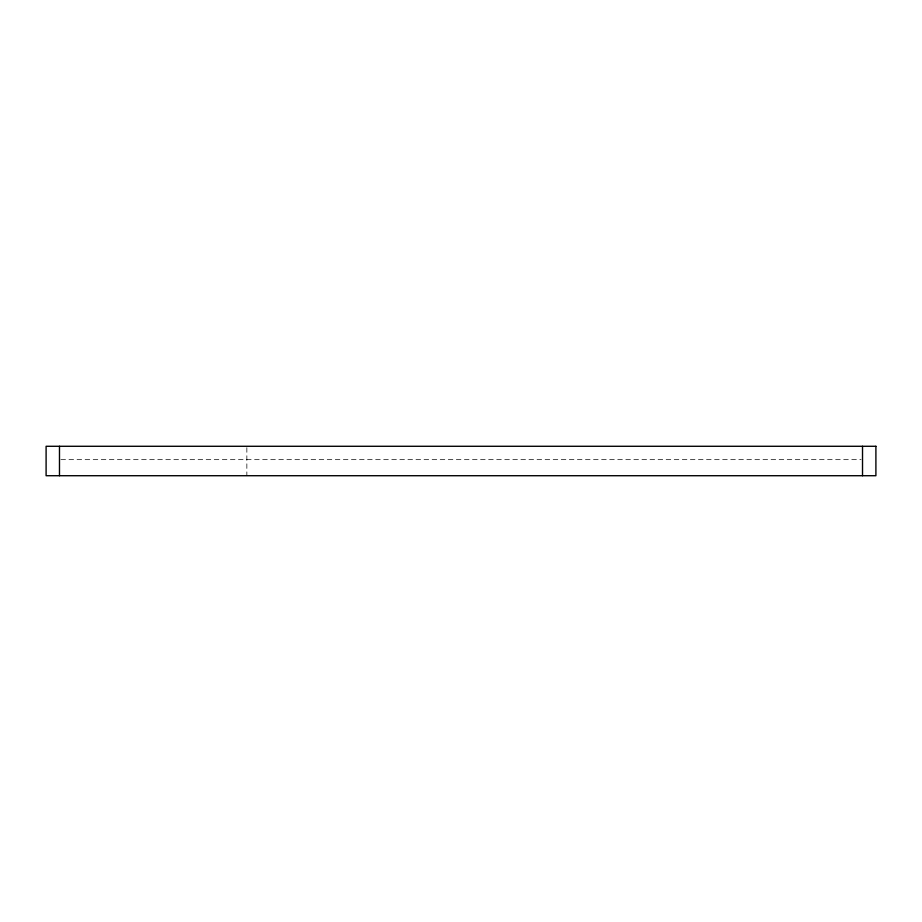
<?xml version="1.0" encoding="UTF-8"?>
<svg xmlns="http://www.w3.org/2000/svg" width="922" height="922" viewBox="0 0 922 922"><rect width="100%" height="100%" fill="white"/><g stroke="black" fill="none" stroke-linecap="round" stroke-linejoin="round"><path stroke-width="0.69" stroke-dasharray="4.61 3.46" d="M60.91 459.663L861.079 459.663M246.854 447.677L246.854 475.717"/><path stroke-width="1.38" d="M862.519 446.283L862.519 475.717M59.481 446.283L59.481 475.717M875.9 446.283L46.1 446.283L46.1 475.717L875.9 475.717L875.9 446.283"/></g></svg>
